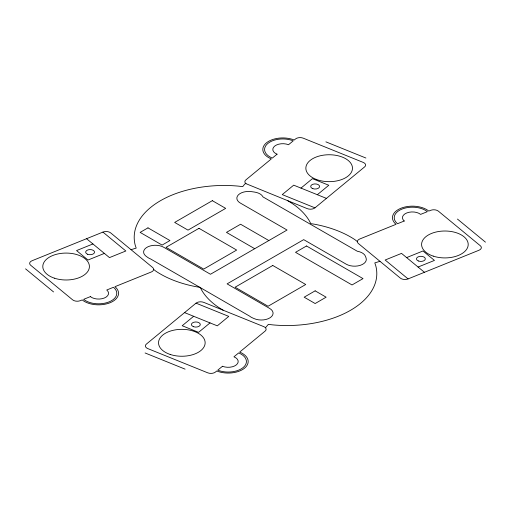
<?xml version="1.0" encoding="UTF-8"?>
<svg xmlns="http://www.w3.org/2000/svg" width="511" height="511" viewBox="0 0 511 511"><rect width="100%" height="100%" fill="white"/><g stroke="black" fill="none" stroke-linecap="round" stroke-linejoin="round"><path stroke-width="0.77" d="M153.67 269.418L155.74 271.086A89.904 51.905 0 0 0 196.326 286.741L200.274 287.386L201.391 289.667A89.904 51.905 0 0 0 218.529 307.335L223.103 310.19M357.33 241.582L355.26 239.915A89.904 51.905 0 0 0 314.674 224.259L310.726 223.614L309.609 221.333A89.904 51.905 0 0 0 292.471 203.665L287.897 200.81M300.973 188.099L312.432 178.652L328.797 185.269L317.337 194.717M196.032 303.157L146.376 344.101A5.551 3.207 0 0 0 147.736 348.566L207.747 372.826A5.551 3.207 0 0 0 215.476 372.04L216.747 370.986A19.98 11.536 0 0 0 244.571 368.156A19.98 11.536 0 0 0 239.665 352.092L265.132 331.096A5.551 3.207 0 0 0 263.765 326.631L203.761 302.371A5.551 3.207 0 0 0 196.032 303.157L228.762 316.392L217.303 325.839L184.573 312.611M314.968 207.843L364.624 166.899A5.551 3.207 0 0 0 363.264 162.434L303.253 138.174A5.551 3.207 0 0 0 295.524 138.96L294.253 140.014A19.98 11.536 0 0 0 266.429 142.844A19.98 11.536 0 0 0 271.335 158.908L245.868 179.904A5.551 3.207 0 0 0 245.983 183.673L307.239 208.629A5.551 3.207 0 0 0 314.968 207.843L282.238 194.608L293.697 185.161L326.427 198.389M193.663 316.283L182.203 325.731L198.568 332.348L210.027 322.901M102.922 232.09L32.001 260.763A5.551 3.207 0 0 0 30.641 265.222L72.658 299.868A5.551 3.207 0 0 0 80.387 300.653L82.207 299.919A19.98 11.536 0 0 0 110.031 302.755A19.98 11.536 0 0 0 114.937 286.69L151.307 271.986A5.551 3.207 0 0 0 152.668 267.521L110.651 232.882A5.551 3.207 0 0 0 102.922 232.09L125.84 250.99L109.475 257.608L86.557 238.707M92.925 243.958L76.554 250.575L88.013 260.022L104.385 253.405M406.615 257.595L422.987 250.978L434.446 260.425L418.075 267.042M408.078 278.91L478.999 250.237A5.551 3.207 0 0 0 480.359 245.778L438.342 211.132A5.551 3.207 0 0 0 430.613 210.347L428.793 211.081A19.98 11.536 0 0 0 400.969 208.245A19.98 11.536 0 0 0 396.063 224.31L359.693 239.014A5.551 3.207 0 0 0 358.332 243.479L400.349 278.118A5.551 3.207 0 0 0 408.078 278.91L385.16 260.01L401.525 253.392L424.443 272.293M131.033 249.681L136.207 248.097L135.306 245.497A89.904 51.905 0 0 1 238.171 186.106L242.674 186.624C243.619 185.934 244.743 183.13 245.983 183.673M379.967 261.319L374.793 262.903L375.694 265.503A89.904 51.905 0 0 1 272.829 324.894L268.326 324.376L265.484 327.749M325.897 141.854L365.902 158.027M145.098 352.973L185.103 369.146M268.843 240.547L240.585 224.233L226.462 232.39L254.714 248.704M199.775 287.303L150.419 258.866A11.766 6.79 0 0 1 147.883 257.512A38.747 22.369 0 0 1 145.539 255.787A11.766 6.79 0 0 1 147.935 246.787A11.766 6.79 0 0 1 163.686 247.254L210.462 274.26L287.061 230.033L240.285 203.027A11.766 6.79 0 0 1 238.356 194.889A11.766 6.79 0 0 1 251.412 191.631L254.401 192.053A11.766 6.79 0 0 1 262.654 196.333L262.961 196.907L357.291 251.24A11.766 6.79 0 0 1 365.493 256.375L366.08 258.017A11.766 6.79 0 0 1 360.146 265.375A11.766 6.79 0 0 1 346.241 264.2L303.7 239.64L227.101 283.867L269.642 308.427A11.766 6.79 0 0 1 270.102 317.746A11.766 6.79 0 0 1 254.005 318.545A36.709 21.194 0 0 1 251.22 317.229A11.766 6.79 0 0 1 249.732 316.213L200.414 287.674M457.441 219.059L485.45 242.157M25.55 268.843L53.559 291.941M277.064 154.188L272.35 158.071A18.204 10.507 0 0 1 267.885 143.431A18.204 10.507 0 0 1 293.231 140.851L288.523 144.734A9.99 5.768 0 0 0 274.611 146.152A9.99 5.768 0 0 0 277.064 154.188M222.477 366.266L217.769 370.149A18.204 10.507 0 0 0 243.115 367.569A18.204 10.507 0 0 0 238.65 352.929L233.936 356.812A9.99 5.768 0 0 1 236.389 364.848A9.99 5.768 0 0 1 222.477 366.266M147.979 227.861L140.129 232.39L162.102 245.076L169.952 240.547L147.979 227.861M212.333 200.67L174.66 222.419L188.003 230.122L225.677 208.373L212.333 200.67M198.99 228.315L166.03 247.343L203.697 269.093L236.663 250.064L198.99 228.315M272.765 265.471L235.092 287.22L268.058 306.249L305.731 284.499L272.765 265.471M306.517 245.983L295.524 252.325L352.034 284.953L363.021 278.61L306.517 245.983M315.146 290.842L304.16 297.185L315.146 303.534L326.133 297.185L315.146 290.842M90.39 296.61L83.663 299.331A18.204 10.507 0 0 0 109.015 301.912A18.204 10.507 0 0 0 113.48 287.278L106.754 289.999A9.99 5.768 0 0 1 104.301 298.028A9.99 5.768 0 0 1 90.39 296.61M404.246 221.001L397.52 223.722A18.204 10.507 0 0 1 401.985 209.088A18.204 10.507 0 0 1 427.337 211.669L420.61 214.39A9.99 5.768 0 0 0 406.699 212.972A9.99 5.768 0 0 0 404.246 221.001M193.56 326.714A4.439 2.561 0 0 0 200.299 324.581A4.439 2.561 0 0 0 193.726 322.281A4.439 2.561 0 0 0 193.56 326.714M170.182 354.449A23.308 13.458 0 0 0 205.147 342.792A23.308 13.458 0 0 0 170.182 331.141A23.308 13.458 0 0 0 170.182 354.449M87.598 254.254A4.439 2.561 0 0 0 94.535 252.332A4.439 2.561 0 0 0 88.186 249.828A4.439 2.561 0 0 0 87.598 254.254M54.447 278.188A23.308 13.458 0 0 0 89.412 266.531A23.308 13.458 0 0 0 54.447 254.88A23.308 13.458 0 0 0 54.447 278.188M418.388 260.98A4.439 2.561 0 0 0 425.318 259.058A4.439 2.561 0 0 0 418.975 256.554A4.439 2.561 0 0 0 418.388 260.98M433.245 256.12A23.308 13.458 0 0 0 468.204 244.469A23.308 13.458 0 0 0 433.245 232.812A23.308 13.458 0 0 0 433.245 256.12M312.834 188.668A4.439 2.561 0 0 0 319.573 186.528A4.439 2.561 0 0 0 313 184.228A4.439 2.561 0 0 0 312.834 188.668M316.641 179.559A23.308 13.458 0 0 0 352.449 168.796A23.308 13.458 0 0 0 318.398 156.27A23.308 13.458 0 0 0 316.641 179.559"/></g></svg>
